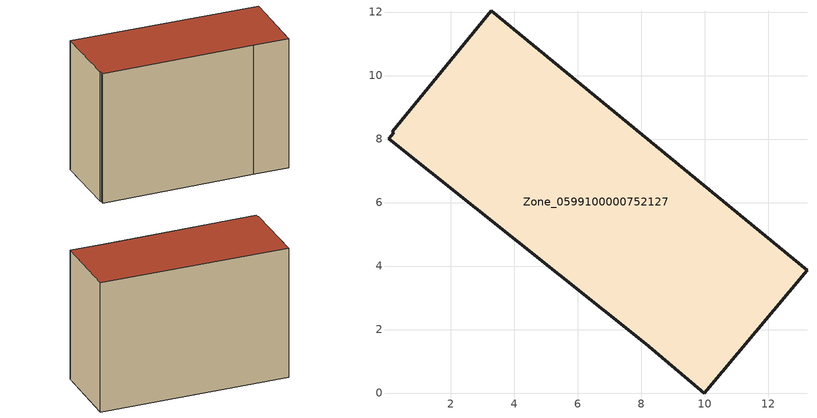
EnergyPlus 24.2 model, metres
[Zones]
Zone_0599100000752127
 floor ground (C_G): 0.04,8.01 0.2,8.2 0.16,8.23 3.28,12.04 13.22,3.87 9.98,0 8.14,1.55 z0
 wall outside (C_F): 0.2,8.2 0.04,8.01 8.14,1.55 9.98,0 13.22,3.87 3.28,12.04 0.16,8.23 0.2,8.2 z0:9.08
 roof outside (C_R): 0.16,8.23 0.2,8.2 0.04,8.01 8.14,1.55 9.98,0 13.22,3.87 3.28,12.04 z9.08
[BUILDING]
Pand.0599100000752127: North Axis=0; Terrain=City; Loads Convergence Tolerance Value=0.04; Temperature Convergence Tolerance Value=0.4; Solar Distribution=FullExterior; Maximum Number of Warmup Days=25; Minimum Number of Warmup Days=1
[Site:Location]
Rotterdam.The.Hague.AP_ZH_NLD Design_Conditions: Latitude=51.96; Longitude=4.45; Time Zone=1; Elevation=-4.5
[SITE:GROUNDTEMPERATURE:BUILDINGSURFACE]
18, 18, 18, 18, 18, 18, 18, 18, 18, 18, 18, 18
[MATERIAL] Thermal Absorptance=0.9; Solar Absorptance=0.7; Visible Absorptance=0.7
Name | Roughness | Thickness | Conductivity | Density | Specific Heat
G.TI.2006-2014 | MediumSmooth | 0.15 | 0.06 | 540 | 1210
F.TI.2006-2014 | Rough | 0.3 | 0.12 | 1920 | 840
R.TI.2006-2014 | MediumRough | 0.2 | 0.08 | 1500 | 1000
[CONSTRUCTION]
C_G: G.TI.2006-2014
C_F: F.TI.2006-2014
C_R: R.TI.2006-2014
[ZONE]
Zone_0599100000752127: Type=1; Multiplier=1; Ceiling Height=Autocalculate; Volume=Autocalculate; Floor Area=autocalculate; Part of Total Floor Area=Yes
[ZONEINFILTRATION:DESIGNFLOWRATE]
Infil_Zone_0599100000752127: Zone or ZoneList or Space or SpaceList=Zone_0599100000752127; Schedule=AlwaysOn; Design Flow Rate Calculation Method=Flow/Area; Flow Rate per Floor Area=0.0015; Constant Term Coefficient=1; Temperature Term Coefficient=0; Velocity Term Coefficient=0; Velocity Squared Term Coefficient=0
[HVACTEMPLATE:ZONE:IDEALLOADSAIRSYSTEM]
Zone_0599100000752127: Maximum Heating Supply Air Temperature=50; Minimum Cooling Supply Air Temperature=13; Maximum Heating Supply Air Humidity Ratio=0.0156; Minimum Cooling Supply Air Humidity Ratio=0.0077; Heating Limit=NoLimit; Cooling Limit=NoLimit; Dehumidification Control Type=ConstantSensibleHeatRatio; Cooling Sensible Heat Ratio=0.7; Dehumidification Setpoint=60; Humidification Control Type=None; Humidification Setpoint=30; Outdoor Air Method=None; Outdoor Air Flow Rate per Person=0.00944; Outdoor Air Flow Rate per Zone Floor Area=0; Outdoor Air Flow Rate per Zone=0; Demand Controlled Ventilation Type=None; Outdoor Air Economizer Type=NoEconomizer; Heat Recovery Type=None; Sensible Heat Recovery Effectiveness=0.7; Latent Heat Recovery Effectiveness=0.65
[ZONECONTROL:THERMOSTAT]
ThermostatControl_Zone_0599100000752127: Zone or ZoneList=Zone_0599100000752127; Control Type Schedule=DualSetpointControlType; Control 1=Thermostat_Zone_0599100000752127; Temperature Difference Between Cutout And Setpoint=0
[THERMOSTATSETPOINT:DUALSETPOINT]
Thermostat_Zone_0599100000752127: Heating Setpoint Temperature Schedule=HeatingSetpoint_Zone_0599100000752127; Cooling Setpoint Temperature Schedule=CoolingSetpoint_Zone_0599100000752127
[SCHEDULE:COMPACT]
HeatingSetpoint_Zone_0599100000752127: Through: 12/31, For: AllDays, Until: 24:00, 21
CoolingSetpoint_Zone_0599100000752127: Through: 12/31, For: AllDays, Until: 24:00, 24
DualSetpointControlType: Through: 12/31, For: AllDays, Until: 24:00, 4
AlwaysOn: Through: 12/31, For: AllDays, Until: 24:00, 1
